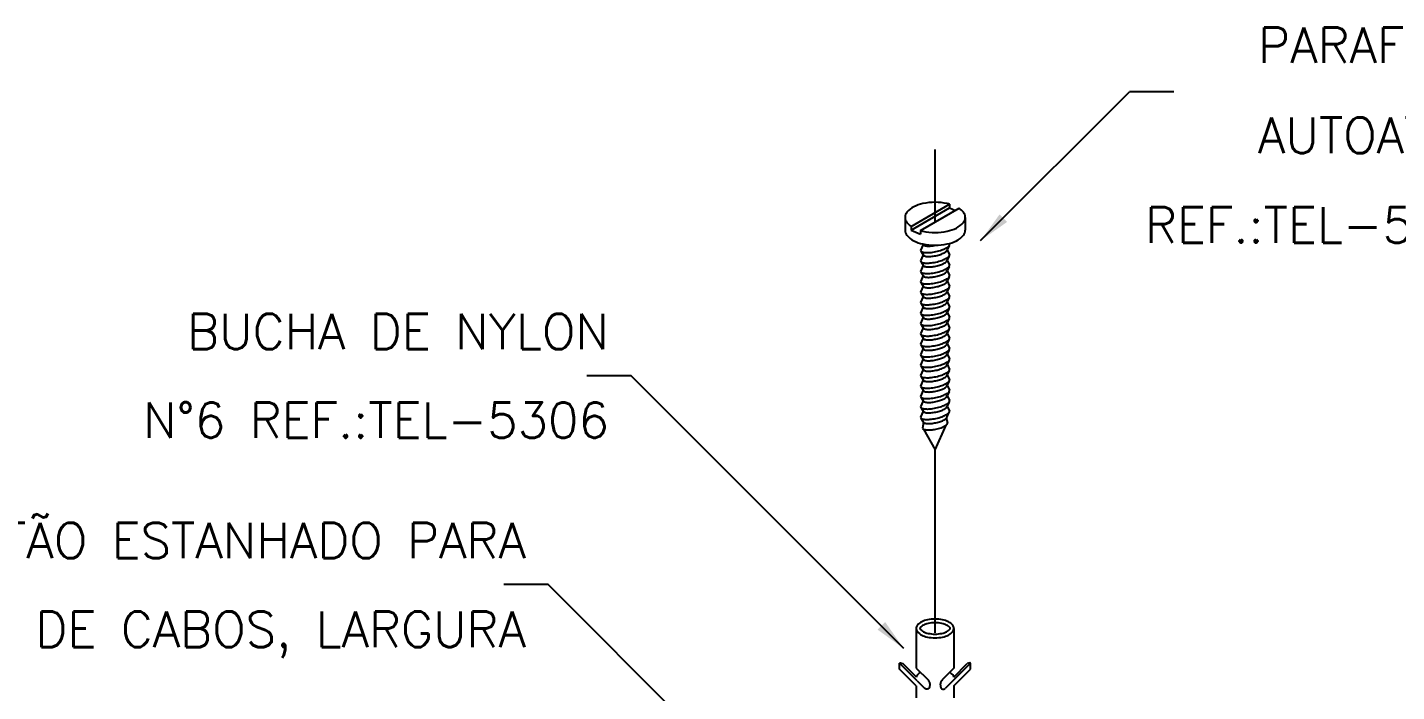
# Model space of a CAD drawing. Header units: millimetres. Extents: x -6504.3 to -6486.4, y -4723.3 to -4707.1.
# Drawn here: x -6497.98 to -6490.28, y -4710.86 to -4707.12 of the extents above; entities that cross this region are included whole.
import ezdxf
from ezdxf.enums import TextEntityAlignment as Align

# ---------------------------------------------------------------- set-up
doc = ezdxf.new("R2010")
doc.units = ezdxf.units.MM
doc.header["$LTSCALE"] = 10
doc.linetypes.add('DASHDOT', pattern=[1, 0.5, -0.25, 0, -0.25])
doc.layers.add('Termotécnica', color=7, linetype='Continuous')
doc.styles.add('r80', font='romans.shx')

msp = doc.modelspace()

# ---------------------------------------------------------------- linework, layer by layer
at = {"layer": 'Termotécnica', "color": 2}
for p, q in [((-6492.6178, -4708.3195), (-6491.78, -4707.4817)), ((-6491.53, -4707.4817), (-6491.78, -4707.4817)), ((-6493.0089, -4708.2394), (-6492.7921, -4708.1142)), ((-6493.0089, -4708.2603), (-6492.7921, -4708.1351)), ((-6492.9558, -4708.263), (-6492.7389, -4708.1378)), ((-6492.7921, -4708.1142), (-6492.7921, -4708.1351)), ((-6492.7921, -4708.1351), (-6492.7594, -4708.1496)), ((-6493.0433, -4708.1886), (-6493.0433, -4708.2608)), ((-6492.7046, -4708.1886), (-6492.7046, -4708.2608)), ((-6493.0089, -4708.2394), (-6493.0089, -4708.2603)), ((-6493.0089, -4708.2603), (-6492.9558, -4708.2839)), ((-6492.9558, -4708.263), (-6492.9558, -4708.2839)), ((-6492.9416, -4708.3404), (-6492.9566, -4708.3751)), ((-6492.9528, -4708.3806), (-6492.9416, -4708.399)), ((-6492.795, -4708.3487), (-6492.8069, -4708.3704)), ((-6492.8069, -4708.3704), (-6492.7921, -4708.3988)), ((-6492.9416, -4708.399), (-6492.9566, -4708.4338)), ((-6492.9416, -4708.4577), (-6492.9566, -4708.4924)), ((-6492.9528, -4708.4392), (-6492.9416, -4708.4577)), ((-6492.795, -4708.4074), (-6492.8069, -4708.429)), ((-6492.8069, -4708.429), (-6492.7921, -4708.4575)), ((-6492.9416, -4708.5163), (-6492.9566, -4708.5511)), ((-6492.9528, -4708.4979), (-6492.9416, -4708.5163)), ((-6492.795, -4708.466), (-6492.8069, -4708.4877)), ((-6492.8069, -4708.4877), (-6492.7921, -4708.5161)), ((-6492.795, -4708.5246), (-6492.8069, -4708.5463)), ((-6492.9416, -4708.5749), (-6492.9566, -4708.6097)), ((-6492.9528, -4708.5565), (-6492.9416, -4708.5749)), ((-6492.9528, -4708.6151), (-6492.9416, -4708.6336)), ((-6492.8069, -4708.5463), (-6492.7921, -4708.5748)), ((-6492.795, -4708.5833), (-6492.8069, -4708.605)), ((-6492.8069, -4708.605), (-6492.7921, -4708.6334)), ((-6492.9416, -4708.6336), (-6492.9566, -4708.6683)), ((-6492.9416, -4708.6922), (-6492.9566, -4708.727)), ((-6492.9528, -4708.6738), (-6492.9416, -4708.6922)), ((-6492.795, -4708.6419), (-6492.8069, -4708.6636)), ((-6492.8069, -4708.6636), (-6492.7921, -4708.692)), ((-6492.9416, -4708.7508), (-6492.9566, -4708.7856)), ((-6492.9528, -4708.7324), (-6492.9416, -4708.7508)), ((-6492.795, -4708.7006), (-6492.8069, -4708.7222)), ((-6492.8069, -4708.7222), (-6492.7921, -4708.7507)), ((-6492.795, -4708.7592), (-6492.8069, -4708.7809)), ((-6492.9416, -4708.8095), (-6492.9566, -4708.8442)), ((-6492.9528, -4708.7911), (-6492.9416, -4708.8095)), ((-6492.9528, -4708.8497), (-6492.9416, -4708.8681)), ((-6492.8069, -4708.7809), (-6492.7921, -4708.8093)), ((-6492.795, -4708.8178), (-6492.8069, -4708.8395)), ((-6492.8069, -4708.8395), (-6492.7921, -4708.8679)), ((-6492.9416, -4708.8681), (-6492.9566, -4708.9029)), ((-6492.9416, -4708.9268), (-6492.9566, -4708.9615)), ((-6492.9528, -4708.9083), (-6492.9416, -4708.9268)), ((-6492.795, -4708.8765), (-6492.8069, -4708.8981)), ((-6492.8069, -4708.8981), (-6492.7921, -4708.9266)), ((-6492.9416, -4708.9854), (-6492.9566, -4709.0202)), ((-6492.9528, -4708.967), (-6492.9416, -4708.9854)), ((-6492.795, -4708.9351), (-6492.8069, -4708.9568)), ((-6492.8069, -4708.9568), (-6492.7921, -4708.9852)), ((-6492.795, -4708.9937), (-6492.8069, -4709.0154)), ((-6494.5851, -4709.0796), (-6494.8351, -4709.0796)), ((-6493.0496, -4710.615), (-6494.5851, -4709.0796)), ((-6492.9416, -4709.044), (-6492.9566, -4709.0788)), ((-6492.9528, -4709.0256), (-6492.9416, -4709.044)), ((-6492.8069, -4709.0154), (-6492.7921, -4709.0438)), ((-6492.795, -4709.0524), (-6492.8069, -4709.074)), ((-6492.8069, -4709.074), (-6492.7921, -4709.1025)), ((-6492.9416, -4709.1027), (-6492.9566, -4709.1374)), ((-6492.9528, -4709.0842), (-6492.9416, -4709.1027)), ((-6492.9528, -4709.1429), (-6492.9416, -4709.1613)), ((-6492.795, -4709.111), (-6492.8069, -4709.1327)), ((-6492.8069, -4709.1327), (-6492.7921, -4709.1611)), ((-6492.9416, -4709.1613), (-6492.9566, -4709.1961)), ((-6492.9416, -4709.2199), (-6492.9566, -4709.2547)), ((-6492.9528, -4709.2015), (-6492.9416, -4709.2199)), ((-6492.795, -4709.1697), (-6492.8069, -4709.1913)), ((-6492.8069, -4709.1913), (-6492.7921, -4709.2198)), ((-6492.795, -4709.2283), (-6492.8069, -4709.25)), ((-6492.9416, -4709.2786), (-6492.9566, -4709.3133)), ((-6492.9528, -4709.2602), (-6492.9416, -4709.2786)), ((-6492.8069, -4709.25), (-6492.7921, -4709.2784)), ((-6492.8069, -4709.3102), (-6492.797, -4709.289)), ((-6492.9538, -4709.3181), (-6492.9416, -4709.3388)), ((-6492.9393, -4709.3427), (-6492.944, -4709.3744)), ((-6492.939, -4709.38), (-6492.8743, -4709.4959)), ((-6492.8743, -4709.4959), (-6492.8115, -4709.3571)), ((-6492.811, -4709.3189), (-6492.8032, -4709.3446)), ((-6495.0519, -4710.2548), (-6495.3019, -4710.2548)), ((-6493.1671, -4712.1396), (-6495.0519, -4710.2548)), ((-6492.9801, -4710.5011), (-6492.9801, -4710.7245)), ((-6492.7685, -4710.5011), (-6492.7685, -4710.7245)), ((-6492.9745, -4710.7967), (-6493.0742, -4710.6969)), ((-6493.0742, -4710.7302), (-6493.0742, -4710.6969)), ((-6492.9795, -4710.775), (-6493.0553, -4710.6993)), ((-6492.7741, -4710.7967), (-6492.6743, -4710.6969)), ((-6492.769, -4710.775), (-6492.6933, -4710.6993)), ((-6492.6743, -4710.7302), (-6492.6743, -4710.6969)), ((-6492.9801, -4710.8243), (-6493.0742, -4710.7302)), ((-6492.9801, -4710.7245), (-6492.9136, -4710.791)), ((-6492.7685, -4710.7245), (-6492.835, -4710.791)), ((-6492.7685, -4710.8243), (-6492.6743, -4710.7302)), ((-6492.9801, -4710.8243), (-6492.9801, -4710.8908)), ((-6492.9745, -4710.7967), (-6492.9312, -4710.84)), ((-6492.7741, -4710.7967), (-6492.8174, -4710.84)), ((-6492.7685, -4710.8243), (-6492.7685, -4710.8908))]:
    msp.add_line(p, q, dxfattribs=at)
at = {"layer": 'Termotécnica', "color": 1, "linetype": 'DASHDOT'}
for p, q in [((-6492.8743, -4708.2159), (-6492.8743, -4707.8065)), ((-6492.8743, -4710.526), (-6492.8743, -4709.4959))]:
    msp.add_line(p, q, dxfattribs=at)
at = {"layer": 'Termotécnica', "color": 2}
for points in [[(-6492.7921, -4708.1142, 0.016409), (-6492.8055, -4708.1109, 0.051099), (-6492.8739, -4708.1039, 0.051099), (-6492.9424, -4708.1109, 0.064948), (-6492.9937, -4708.1287, 0.104203), (-6493.0329, -4708.1599, 0.174705), (-6493.0433, -4708.1886, 0.174705), (-6493.0329, -4708.2173, 0.06738), (-6493.0089, -4708.2394, 0.064948)], [(-6492.7046, -4708.1886, 0.174705), (-6492.7149, -4708.1599, 0.06738), (-6492.7389, -4708.1378, 0.064948)], [(-6492.9558, -4708.263, 0.016409), (-6492.9424, -4708.2662, 0.051099), (-6492.8739, -4708.2733, 0.051099), (-6492.8055, -4708.2662, 0.064948), (-6492.7542, -4708.2485, 0.104203), (-6492.7149, -4708.2173, 0.174705), (-6492.7046, -4708.1886, 0.174705)], [(-6493.0433, -4708.2608, 0.174705), (-6493.0329, -4708.2895, 0.104203), (-6492.9937, -4708.3206, 0.064948), (-6492.9424, -4708.3384, 0.051099), (-6492.8739, -4708.3454, 0.051099), (-6492.8055, -4708.3384, 0.064948), (-6492.7542, -4708.3206, 0.104203), (-6492.7149, -4708.2895, 0.174705), (-6492.7046, -4708.2608, 0.174705)], [(-6492.9795, -4710.775, -0.122515), (-6492.9737, -4710.7628, -0.074458), (-6492.9569, -4710.7477, -0.064948)], [(-6492.769, -4710.775, 0.122515), (-6492.7749, -4710.7628, 0.074458), (-6492.7917, -4710.7477, 0.064948)]]:
    msp.add_lwpolyline(points, format="xyb", dxfattribs=at)
at = {"layer": 'Termotécnica', "color": 1}
for points in [[(-6492.9566, -4708.3751, 0.24548), (-6492.9514, -4708.3814, 0.082009), (-6492.929, -4708.3868, 0.04047), (-6492.9035, -4708.3866, 0.029714), (-6492.8693, -4708.3814, 0.029714), (-6492.8359, -4708.3722, 0.04047), (-6492.8126, -4708.3621, 0.082009), (-6492.7943, -4708.348, 0.24548), (-6492.7921, -4708.3402, 0.24548)], [(-6492.9416, -4708.3404, 0.24548), (-6492.9374, -4708.3455, 0.082009), (-6492.919, -4708.3499, 0.04047), (-6492.8982, -4708.3497, 0.029714), (-6492.8701, -4708.3455, 0.000336), (-6492.8698, -4708.3454, 0.04047)], [(-6492.9416, -4708.399, 0.24548), (-6492.9374, -4708.4041, 0.082009), (-6492.919, -4708.4086, 0.04047), (-6492.8982, -4708.4084, 0.029714), (-6492.8701, -4708.4041, 0.029714), (-6492.8428, -4708.3966, 0.04047), (-6492.8237, -4708.3883, 0.082009), (-6492.8087, -4708.3768, 0.24548), (-6492.8069, -4708.3704, 0.24548)], [(-6492.9566, -4708.4338, 0.24548), (-6492.9514, -4708.44, 0.082009), (-6492.929, -4708.4454, 0.04047), (-6492.9035, -4708.4452, 0.029714), (-6492.8693, -4708.44, 0.029714), (-6492.8359, -4708.4308, 0.04047), (-6492.8126, -4708.4207, 0.082009), (-6492.7943, -4708.4067, 0.24548), (-6492.7921, -4708.3988, 0.24548)], [(-6492.9566, -4708.4924, 0.24548), (-6492.9514, -4708.4987, 0.082009), (-6492.929, -4708.5041, 0.04047), (-6492.9035, -4708.5038, 0.029714), (-6492.8693, -4708.4987, 0.029714), (-6492.8359, -4708.4895, 0.04047), (-6492.8126, -4708.4794, 0.082009), (-6492.7943, -4708.4653, 0.24548), (-6492.7921, -4708.4575, 0.24548)], [(-6492.9416, -4708.4577, 0.24548), (-6492.9374, -4708.4628, 0.082009), (-6492.919, -4708.4672, 0.04047), (-6492.8982, -4708.467, 0.029714), (-6492.8701, -4708.4628, 0.029714), (-6492.8428, -4708.4552, 0.04047), (-6492.8237, -4708.447, 0.082009), (-6492.8087, -4708.4355, 0.24548), (-6492.8069, -4708.429, 0.24548)], [(-6492.9566, -4708.5511, 0.24548), (-6492.9514, -4708.5573, 0.082009), (-6492.929, -4708.5627, 0.04047), (-6492.9035, -4708.5625, 0.029714), (-6492.8693, -4708.5573, 0.029714), (-6492.8359, -4708.5481, 0.04047), (-6492.8126, -4708.538, 0.082009), (-6492.7943, -4708.5239, 0.24548), (-6492.7921, -4708.5161, 0.24548)], [(-6492.9416, -4708.5163, 0.24548), (-6492.9374, -4708.5214, 0.082009), (-6492.919, -4708.5258, 0.04047), (-6492.8982, -4708.5256, 0.029714), (-6492.8701, -4708.5214, 0.029714), (-6492.8428, -4708.5139, 0.04047), (-6492.8237, -4708.5056, 0.082009), (-6492.8087, -4708.4941, 0.24548), (-6492.8069, -4708.4877, 0.24548)], [(-6492.9566, -4708.6097, 0.24548), (-6492.9514, -4708.616, 0.082009), (-6492.929, -4708.6213, 0.04047), (-6492.9035, -4708.6211, 0.029714), (-6492.8693, -4708.6159, 0.029714), (-6492.8359, -4708.6067, 0.04047), (-6492.8126, -4708.5966, 0.082009), (-6492.7943, -4708.5826, 0.24548), (-6492.7921, -4708.5748, 0.24548)], [(-6492.9416, -4708.5749, 0.24548), (-6492.9374, -4708.5801, 0.082009), (-6492.919, -4708.5845, 0.04047), (-6492.8982, -4708.5843, 0.029714), (-6492.8701, -4708.58, 0.029714), (-6492.8428, -4708.5725, 0.04047), (-6492.8237, -4708.5642, 0.082009), (-6492.8087, -4708.5527, 0.24548), (-6492.8069, -4708.5463, 0.24548)], [(-6492.9416, -4708.6336, 0.24548), (-6492.9374, -4708.6387, 0.082009), (-6492.919, -4708.6431, 0.04047), (-6492.8982, -4708.6429, 0.029714), (-6492.8701, -4708.6387, 0.029714), (-6492.8428, -4708.6312, 0.04047), (-6492.8237, -4708.6229, 0.082009), (-6492.8087, -4708.6114, 0.24548), (-6492.8069, -4708.605, 0.24548)], [(-6492.9566, -4708.6683, 0.24548), (-6492.9514, -4708.6746, 0.082009), (-6492.929, -4708.68, 0.04047), (-6492.9035, -4708.6797, 0.029714), (-6492.8693, -4708.6746, 0.029714), (-6492.8359, -4708.6654, 0.04047), (-6492.8126, -4708.6553, 0.082009), (-6492.7943, -4708.6412, 0.24548), (-6492.7921, -4708.6334, 0.24548)], [(-6492.9566, -4708.727, 0.24548), (-6492.9514, -4708.7332, 0.082009), (-6492.929, -4708.7386, 0.04047), (-6492.9035, -4708.7384, 0.029714), (-6492.8693, -4708.7332, 0.029714), (-6492.8359, -4708.724, 0.04047), (-6492.8126, -4708.7139, 0.082009), (-6492.7943, -4708.6999, 0.24548), (-6492.7921, -4708.692, 0.24548)], [(-6492.9416, -4708.6922, 0.24548), (-6492.9374, -4708.6973, 0.082009), (-6492.919, -4708.7017, 0.04047), (-6492.8982, -4708.7015, 0.029714), (-6492.8701, -4708.6973, 0.029714), (-6492.8428, -4708.6898, 0.04047), (-6492.8237, -4708.6815, 0.082009), (-6492.8087, -4708.67, 0.24548), (-6492.8069, -4708.6636, 0.24548)], [(-6492.9566, -4708.7856, 0.24548), (-6492.9514, -4708.7919, 0.082009), (-6492.929, -4708.7973, 0.04047), (-6492.9035, -4708.797, 0.029714), (-6492.8693, -4708.7918, 0.029714), (-6492.8359, -4708.7827, 0.04047), (-6492.8126, -4708.7725, 0.082009), (-6492.7943, -4708.7585, 0.24548), (-6492.7921, -4708.7507, 0.24548)], [(-6492.9416, -4708.7508, 0.24548), (-6492.9374, -4708.756, 0.082009), (-6492.919, -4708.7604, 0.04047), (-6492.8982, -4708.7602, 0.029714), (-6492.8701, -4708.756, 0.029714), (-6492.8428, -4708.7484, 0.04047), (-6492.8237, -4708.7401, 0.082009), (-6492.8087, -4708.7286, 0.24548), (-6492.8069, -4708.7222, 0.24548)], [(-6492.9566, -4708.8442, 0.24548), (-6492.9514, -4708.8505, 0.082009), (-6492.929, -4708.8559, 0.04047), (-6492.9035, -4708.8556, 0.029714), (-6492.8693, -4708.8505, 0.029714), (-6492.8359, -4708.8413, 0.04047), (-6492.8126, -4708.8312, 0.082009), (-6492.7943, -4708.8171, 0.24548), (-6492.7921, -4708.8093, 0.24548)], [(-6492.9416, -4708.8095, 0.24548), (-6492.9374, -4708.8146, 0.082009), (-6492.919, -4708.819, 0.04047), (-6492.8982, -4708.8188, 0.029714), (-6492.8701, -4708.8146, 0.029714), (-6492.8428, -4708.8071, 0.04047), (-6492.8237, -4708.7988, 0.082009), (-6492.8087, -4708.7873, 0.24548), (-6492.8069, -4708.7809, 0.24548)], [(-6492.9416, -4708.8681, 0.24548), (-6492.9374, -4708.8732, 0.082009), (-6492.919, -4708.8777, 0.04047), (-6492.8982, -4708.8775, 0.029714), (-6492.8701, -4708.8732, 0.029714), (-6492.8428, -4708.8657, 0.04047), (-6492.8237, -4708.8574, 0.082009), (-6492.8087, -4708.8459, 0.24548), (-6492.8069, -4708.8395, 0.24548)], [(-6492.9566, -4708.9029, 0.24548), (-6492.9514, -4708.9091, 0.082009), (-6492.929, -4708.9145, 0.04047), (-6492.9035, -4708.9143, 0.029714), (-6492.8693, -4708.9091, 0.029714), (-6492.8359, -4708.8999, 0.04047), (-6492.8126, -4708.8898, 0.082009), (-6492.7943, -4708.8758, 0.24548), (-6492.7921, -4708.8679, 0.24548)], [(-6492.9566, -4708.9615, 0.24548), (-6492.9514, -4708.9678, 0.082009), (-6492.929, -4708.9732, 0.04047), (-6492.9035, -4708.9729, 0.029714), (-6492.8693, -4708.9678, 0.029714), (-6492.8359, -4708.9586, 0.04047), (-6492.8126, -4708.9485, 0.082009), (-6492.7943, -4708.9344, 0.24548), (-6492.7921, -4708.9266, 0.24548)], [(-6492.9416, -4708.9268, 0.24548), (-6492.9374, -4708.9319, 0.082009), (-6492.919, -4708.9363, 0.04047), (-6492.8982, -4708.9361, 0.029714), (-6492.8701, -4708.9319, 0.029714), (-6492.8428, -4708.9243, 0.04047), (-6492.8237, -4708.9161, 0.082009), (-6492.8087, -4708.9046, 0.24548), (-6492.8069, -4708.8981, 0.24548)], [(-6492.9566, -4709.0202, 0.24548), (-6492.9514, -4709.0264, 0.082009), (-6492.929, -4709.0318, 0.04047), (-6492.9035, -4709.0316, 0.029714), (-6492.8693, -4709.0264, 0.029714), (-6492.8359, -4709.0172, 0.04047), (-6492.8126, -4709.0071, 0.082009), (-6492.7943, -4708.993, 0.24548), (-6492.7921, -4708.9852, 0.24548)], [(-6492.9416, -4708.9854, 0.24548), (-6492.9374, -4708.9905, 0.082009), (-6492.919, -4708.9949, 0.04047), (-6492.8982, -4708.9947, 0.029714), (-6492.8701, -4708.9905, 0.029714), (-6492.8428, -4708.983, 0.04047), (-6492.8237, -4708.9747, 0.082009), (-6492.8087, -4708.9632, 0.24548), (-6492.8069, -4708.9568, 0.24548)], [(-6492.9566, -4709.0788, 0.24548), (-6492.9514, -4709.0851, 0.082009), (-6492.929, -4709.0904, 0.04047), (-6492.9035, -4709.0902, 0.029714), (-6492.8693, -4709.085, 0.029714), (-6492.8359, -4709.0758, 0.04047), (-6492.8126, -4709.0657, 0.082009), (-6492.7943, -4709.0517, 0.24548), (-6492.7921, -4709.0438, 0.24548)], [(-6492.9416, -4709.044, 0.24548), (-6492.9374, -4709.0492, 0.082009), (-6492.919, -4709.0536, 0.04047), (-6492.8982, -4709.0534, 0.029714), (-6492.8701, -4709.0491, 0.029714), (-6492.8428, -4709.0416, 0.04047), (-6492.8237, -4709.0333, 0.082009), (-6492.8087, -4709.0218, 0.24548), (-6492.8069, -4709.0154, 0.24548)], [(-6492.9416, -4709.1027, 0.24548), (-6492.9374, -4709.1078, 0.082009), (-6492.919, -4709.1122, 0.04047), (-6492.8982, -4709.112, 0.029714), (-6492.8701, -4709.1078, 0.029714), (-6492.8428, -4709.1003, 0.04047), (-6492.8237, -4709.092, 0.082009), (-6492.8087, -4709.0805, 0.24548), (-6492.8069, -4709.074, 0.24548)], [(-6492.9566, -4709.1374, 0.24548), (-6492.9514, -4709.1437, 0.082009), (-6492.929, -4709.1491, 0.04047), (-6492.9035, -4709.1488, 0.029714), (-6492.8693, -4709.1437, 0.029714), (-6492.8359, -4709.1345, 0.04047), (-6492.8126, -4709.1244, 0.082009), (-6492.7943, -4709.1103, 0.24548), (-6492.7921, -4709.1025, 0.24548)], [(-6492.9416, -4709.1613, 0.24548), (-6492.9374, -4709.1664, 0.082009), (-6492.919, -4709.1708, 0.04047), (-6492.8982, -4709.1706, 0.029714), (-6492.8701, -4709.1664, 0.029714), (-6492.8428, -4709.1589, 0.04047), (-6492.8237, -4709.1506, 0.082009), (-6492.8087, -4709.1391, 0.24548), (-6492.8069, -4709.1327, 0.24548)], [(-6492.9566, -4709.1961, 0.24548), (-6492.9514, -4709.2023, 0.082009), (-6492.929, -4709.2077, 0.04047), (-6492.9035, -4709.2075, 0.029714), (-6492.8693, -4709.2023, 0.029714), (-6492.8359, -4709.1931, 0.04047), (-6492.8126, -4709.183, 0.082009), (-6492.7943, -4709.169, 0.24548), (-6492.7921, -4709.1611, 0.24548)], [(-6492.9566, -4709.2547, 0.24548), (-6492.9514, -4709.261, 0.082009), (-6492.929, -4709.2664, 0.04047), (-6492.9035, -4709.2661, 0.029714), (-6492.8693, -4709.2609, 0.029714), (-6492.8359, -4709.2518, 0.04047), (-6492.8126, -4709.2416, 0.082009), (-6492.7943, -4709.2276, 0.24548), (-6492.7921, -4709.2198, 0.24548)], [(-6492.9416, -4709.2199, 0.24548), (-6492.9374, -4709.2251, 0.082009), (-6492.919, -4709.2295, 0.04047), (-6492.8982, -4709.2293, 0.029714), (-6492.8701, -4709.225, 0.029714), (-6492.8428, -4709.2175, 0.04047), (-6492.8237, -4709.2092, 0.082009), (-6492.8087, -4709.1977, 0.24548), (-6492.8069, -4709.1913, 0.24548)], [(-6492.9566, -4709.3133, 0.24548), (-6492.9514, -4709.3196, 0.082009), (-6492.929, -4709.325, 0.04047), (-6492.9035, -4709.3247, 0.029714), (-6492.8693, -4709.3196, 0.029714), (-6492.8359, -4709.3104, 0.04047), (-6492.8126, -4709.3003, 0.082009), (-6492.7943, -4709.2862, 0.24548), (-6492.7921, -4709.2784, 0.24548)], [(-6492.9416, -4709.2786, 0.24548), (-6492.9374, -4709.2837, 0.082009), (-6492.919, -4709.2881, 0.04047), (-6492.8982, -4709.2879, 0.029714), (-6492.8701, -4709.2837, 0.029714), (-6492.8428, -4709.2762, 0.04047), (-6492.8237, -4709.2679, 0.082009), (-6492.8087, -4709.2564, 0.24548), (-6492.8069, -4709.25, 0.24548)], [(-6492.9416, -4709.3388, 0.24548), (-6492.9374, -4709.3439, 0.082009), (-6492.919, -4709.3483, 0.04047), (-6492.8982, -4709.3481, 0.029714), (-6492.8701, -4709.3439, 0.029714), (-6492.8428, -4709.3364, 0.04047), (-6492.8237, -4709.3281, 0.082009), (-6492.8087, -4709.3166, 0.24548), (-6492.8069, -4709.3102, 0.24548)], [(-6492.944, -4709.3744, 0.24548), (-6492.9395, -4709.3798, 0.082009), (-6492.9203, -4709.3844, 0.04047), (-6492.8986, -4709.3842, 0.029714), (-6492.8693, -4709.3798, 0.029714), (-6492.8407, -4709.3719, 0.04047), (-6492.8208, -4709.3633, 0.082009), (-6492.8051, -4709.3513, 0.24548), (-6492.8032, -4709.3446, 0.24548)]]:
    msp.add_lwpolyline(points, format="xyb", dxfattribs=at)
at = {"layer": 'Termotécnica', "color": 2}
for points in [[(-6492.7685, -4710.5011, 0.174705), (-6492.7749, -4710.4831, 0.104203), (-6492.7994, -4710.4637, 0.064948), (-6492.8315, -4710.4525, 0.051099), (-6492.8743, -4710.4482, 0.051099), (-6492.9171, -4710.4525, 0.064948), (-6492.9491, -4710.4637, 0.104203), (-6492.9737, -4710.4831, 0.174705), (-6492.9801, -4710.5011, 0.174705), (-6492.9737, -4710.519, 0.104203), (-6492.9491, -4710.5385, 0.064948), (-6492.9171, -4710.5496, 0.051099), (-6492.8743, -4710.554, 0.051099), (-6492.8315, -4710.5496, 0.064948), (-6492.7994, -4710.5385, 0.104203), (-6492.7749, -4710.519, 0.174705)], [(-6492.7896, -4710.5011, 0.174705), (-6492.7912, -4710.4967, 0.104203), (-6492.8089, -4710.4826, 0.064948), (-6492.8358, -4710.4733, 0.051099), (-6492.8743, -4710.4693, 0.051099), (-6492.9128, -4710.4733, 0.064948), (-6492.9397, -4710.4826, 0.104203), (-6492.9574, -4710.4967, 0.174705), (-6492.959, -4710.5011, 0.174705), (-6492.9574, -4710.5055, 0.104203), (-6492.9397, -4710.5196, 0.064948), (-6492.9128, -4710.5289, 0.051099), (-6492.8743, -4710.5328, 0.051099), (-6492.8358, -4710.5289, 0.064948), (-6492.8089, -4710.5196, 0.104203), (-6492.7912, -4710.5055, 0.174705)]]:
    msp.add_lwpolyline(points, format="xyb", close=True, dxfattribs=at)
for points in [[(-6493.0742, -4710.6969), (-6493.0694, -4710.695), (-6493.0622, -4710.6959), (-6493.0553, -4710.6993)], [(-6492.6743, -4710.6969), (-6492.6792, -4710.695), (-6492.6863, -4710.6959), (-6492.6933, -4710.6993)], [(-6492.9136, -4710.791), (-6492.9122, -4710.7932), (-6492.911, -4710.7951), (-6492.91, -4710.7968), (-6492.9091, -4710.7984), (-6492.9083, -4710.7998), (-6492.9077, -4710.8011), (-6492.9071, -4710.8022), (-6492.9067, -4710.8033), (-6492.9063, -4710.8043), (-6492.9059, -4710.8052), (-6492.9056, -4710.8061), (-6492.9053, -4710.8069), (-6492.9051, -4710.8077), (-6492.9049, -4710.8085), (-6492.9047, -4710.8093), (-6492.9046, -4710.8101), (-6492.9044, -4710.8109), (-6492.9043, -4710.8118), (-6492.9042, -4710.8127), (-6492.9041, -4710.8136), (-6492.904, -4710.8145), (-6492.904, -4710.8155), (-6492.904, -4710.8164), (-6492.904, -4710.8174), (-6492.904, -4710.8184), (-6492.9041, -4710.8194), (-6492.9042, -4710.8205), (-6492.9043, -4710.8215), (-6492.9044, -4710.8225), (-6492.9046, -4710.8235), (-6492.9047, -4710.8245), (-6492.9049, -4710.8255), (-6492.905, -4710.8264), (-6492.9052, -4710.8274), (-6492.9053, -4710.8283), (-6492.9055, -4710.8292), (-6492.9057, -4710.8301), (-6492.9059, -4710.831), (-6492.9061, -4710.8318), (-6492.9063, -4710.8326), (-6492.9066, -4710.8334), (-6492.9069, -4710.8342), (-6492.9072, -4710.835), (-6492.9075, -4710.8357), (-6492.9079, -4710.8364), (-6492.9082, -4710.8371), (-6492.9086, -4710.8377), (-6492.909, -4710.8383), (-6492.9095, -4710.8388), (-6492.9099, -4710.8393), (-6492.9104, -4710.8397), (-6492.9109, -4710.8401), (-6492.9114, -4710.8404), (-6492.9119, -4710.8407), (-6492.9124, -4710.841), (-6492.9129, -4710.8413), (-6492.9134, -4710.8415), (-6492.914, -4710.8417), (-6492.9145, -4710.8418), (-6492.9152, -4710.8419), (-6492.9158, -4710.8421), (-6492.9166, -4710.8422), (-6492.9174, -4710.8423), (-6492.9183, -4710.8424), (-6492.9193, -4710.8424), (-6492.9204, -4710.8425), (-6492.9217, -4710.8424), (-6492.9231, -4710.8423), (-6492.9248, -4710.842), (-6492.9266, -4710.8416), (-6492.9288, -4710.8409), (-6492.9312, -4710.84)], [(-6492.835, -4710.791), (-6492.8364, -4710.7932), (-6492.8376, -4710.7951), (-6492.8386, -4710.7968), (-6492.8395, -4710.7984), (-6492.8402, -4710.7998), (-6492.8409, -4710.8011), (-6492.8414, -4710.8022), (-6492.8419, -4710.8033), (-6492.8423, -4710.8043), (-6492.8427, -4710.8052), (-6492.843, -4710.8061), (-6492.8432, -4710.8069), (-6492.8435, -4710.8077), (-6492.8437, -4710.8085), (-6492.8438, -4710.8093), (-6492.844, -4710.8101), (-6492.8441, -4710.8109), (-6492.8443, -4710.8118), (-6492.8444, -4710.8127), (-6492.8445, -4710.8136), (-6492.8445, -4710.8145), (-6492.8446, -4710.8155), (-6492.8446, -4710.8164), (-6492.8446, -4710.8174), (-6492.8445, -4710.8184), (-6492.8445, -4710.8194), (-6492.8444, -4710.8205), (-6492.8443, -4710.8215), (-6492.8442, -4710.8225), (-6492.844, -4710.8235), (-6492.8439, -4710.8245), (-6492.8437, -4710.8255), (-6492.8436, -4710.8264), (-6492.8434, -4710.8274), (-6492.8433, -4710.8283), (-6492.8431, -4710.8292), (-6492.8429, -4710.8301), (-6492.8427, -4710.831), (-6492.8425, -4710.8318), (-6492.8423, -4710.8326), (-6492.842, -4710.8334), (-6492.8417, -4710.8342), (-6492.8414, -4710.835), (-6492.8411, -4710.8357), (-6492.8407, -4710.8364), (-6492.8403, -4710.8371), (-6492.84, -4710.8377), (-6492.8395, -4710.8383), (-6492.8391, -4710.8388), (-6492.8387, -4710.8393), (-6492.8382, -4710.8397), (-6492.8377, -4710.8401), (-6492.8372, -4710.8404), (-6492.8367, -4710.8407), (-6492.8362, -4710.841), (-6492.8357, -4710.8413), (-6492.8352, -4710.8415), (-6492.8346, -4710.8417), (-6492.834, -4710.8418), (-6492.8334, -4710.8419), (-6492.8328, -4710.8421), (-6492.832, -4710.8422), (-6492.8312, -4710.8423), (-6492.8303, -4710.8424), (-6492.8293, -4710.8424), (-6492.8282, -4710.8425), (-6492.8269, -4710.8424), (-6492.8255, -4710.8423), (-6492.8238, -4710.842), (-6492.8219, -4710.8416), (-6492.8198, -4710.8409), (-6492.8174, -4710.84)]]:
    msp.add_lwpolyline(points, dxfattribs=at)
for points in [[(-6492.4685, -4708.2143), (-6492.5107, -4708.1716), (-6492.6178, -4708.3195)], [(-6493.1548, -4710.4657), (-6493.1976, -4710.5079), (-6493.0496, -4710.615)]]:
    msp.add_solid(points, dxfattribs=at)

# ---------------------------------------------------------------- texts
at = {"layer": 'Termotécnica', "color": 2, "style": 'r80'}
for s, p in [('PARAFUSO FENDA EM AÇO INOX', (-6486.7866, -4707.3199)), ('AUTOATARRACHANTE %%C4,2 X 32mm', (-6486.3769, -4707.8271)), ('BUCHA DE NYLON', (-6494.7096, -4708.9307)), ('N%%d6 REF.:TEL-5306', (-6494.7095, -4709.4294)), ('PRESILHA EM LATÃO ESTANHADO PARA', (-6495.177, -4710.1064)), ('FIXAÇÃO DIRETA DE CABOS, LARGURA', (-6495.1772, -4710.6057))]:
    msp.add_text(s, height=0.2, dxfattribs=at).set_placement(p, align=Align.RIGHT)
msp.add_text('REF.:TEL-5333', height=0.2, dxfattribs=at).set_placement((-6491.6928, -4708.3317))

doc.saveas('drawing.dxf')
